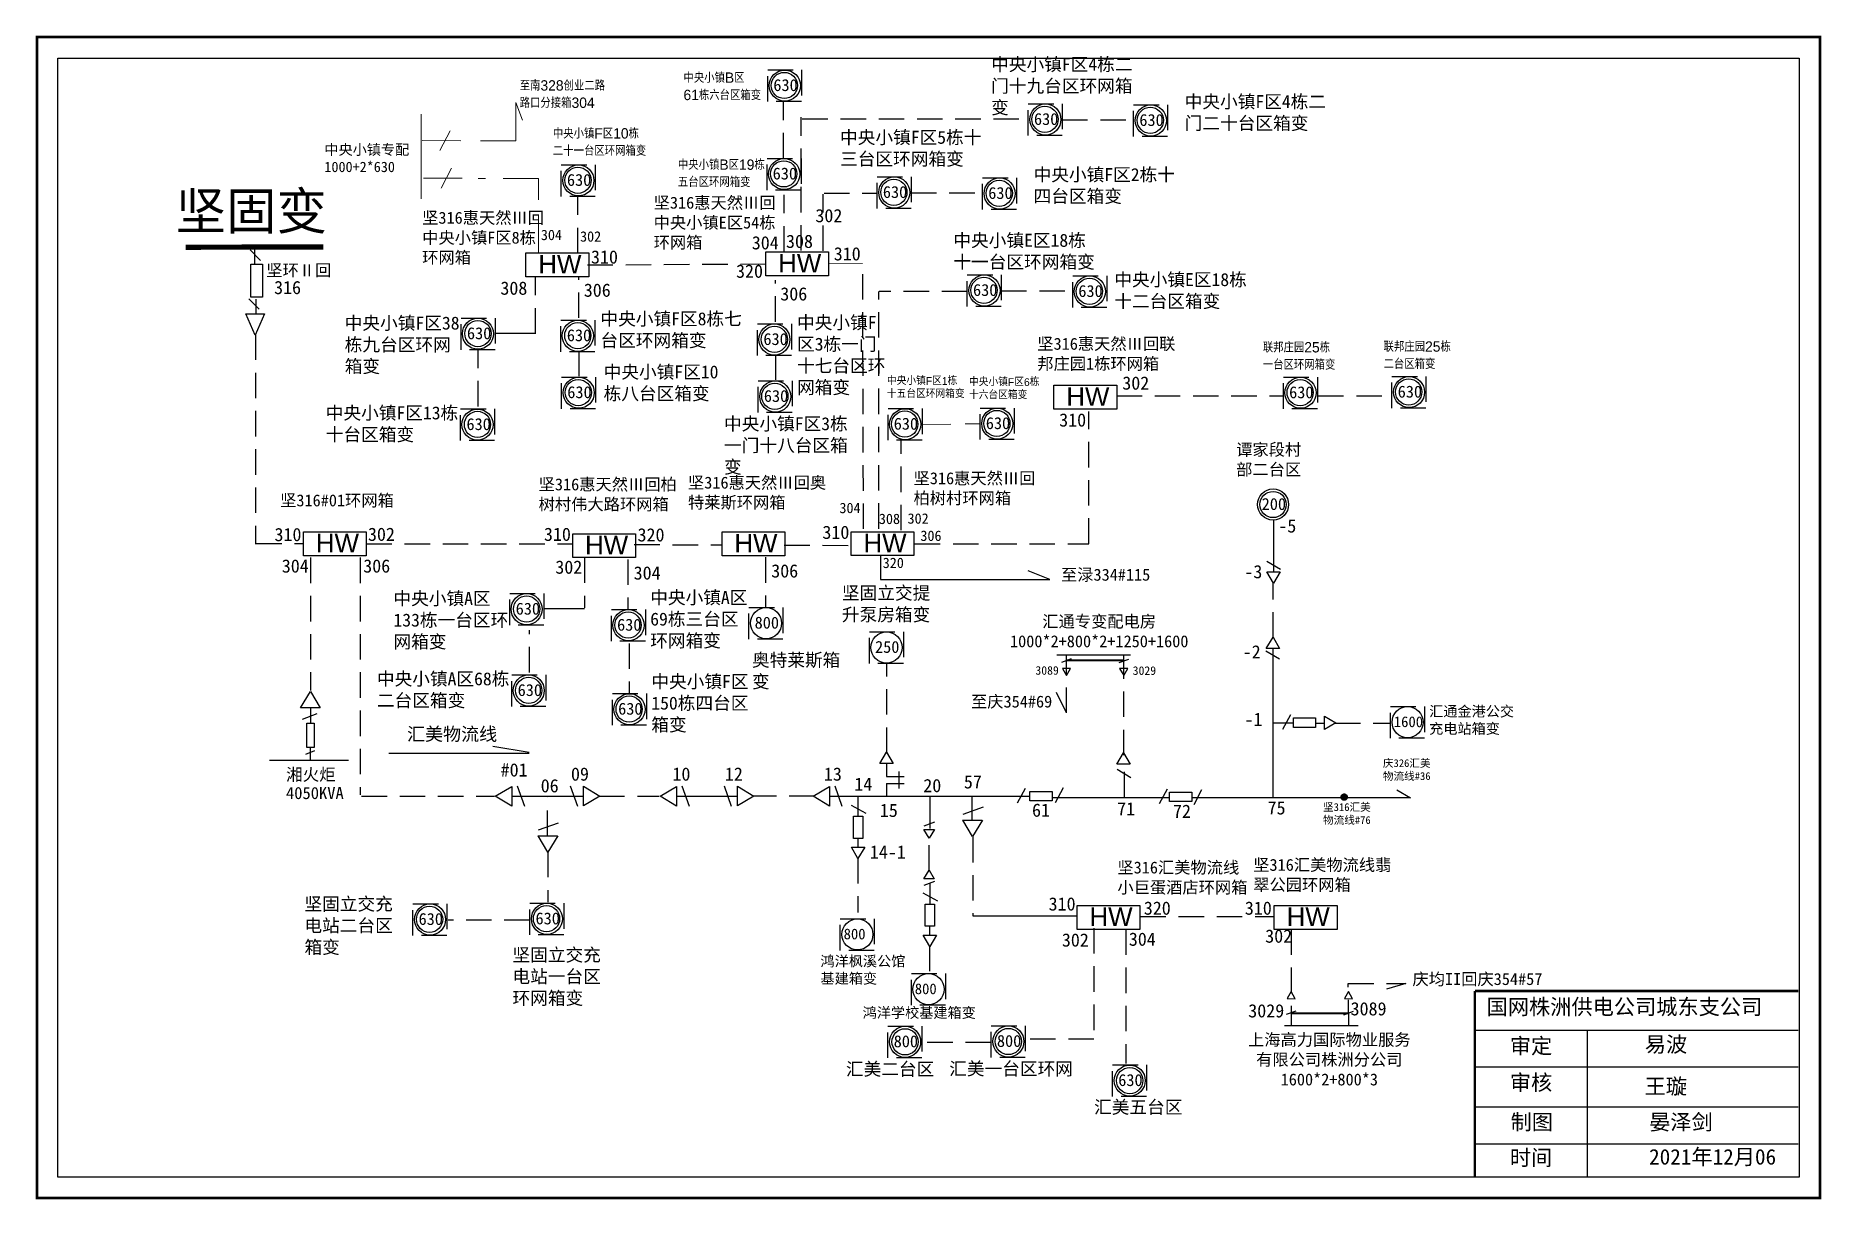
# Model space of a CAD drawing. Extents: x 286 to 630, y 27 to 252.
import ezdxf

# ---------------------------------------------------------------- set-up
doc = ezdxf.new("R2010")
doc.units = 0
doc.header["$LTSCALE"] = 0.774411
doc.linetypes.add('ACAD_ISO02W100', pattern=[15, 12, -3])
doc.linetypes.add('DASHED2', pattern=[9.525, 6.35, -3.175])
doc.layers.get('0').update_dxf_attribs({"linetype": 'CONTINUOUS'})
doc.styles.add('hztxt_txtstyle_1.50_0_0', font='', dxfattribs={"height": 1.5, "bigfont": 'hztxt.shx'})
doc.styles.add('hztxt_txtstyle_2.00_0_0', font='', dxfattribs={"height": 2, "bigfont": 'hztxt.shx'})
doc.styles.add('SimSun_txtstyle_2.00_0_0', font='simsun.ttc', dxfattribs={"height": 2})
doc.styles.add('SimSun_txtstyle_2.30_0_0', font='', dxfattribs={"height": 2.3})
doc.styles.add('SimSun_txtstyle_200.00_0_0200', font='simsun.ttc', dxfattribs={"height": 200})
doc.styles.add('SimSun_txtstyle_3.00_0_0', font='', dxfattribs={"height": 3})
doc.styles.get("Standard").update_dxf_attribs({"font": '', "height": 1.95})
doc.styles.add('字体', font='simkai_0.ttf', dxfattribs={"height": 1.95})
doc.styles.get('hztxt_txtstyle_1.50_0_0').set_extended_font_data('hztxt')
doc.styles.get('hztxt_txtstyle_2.00_0_0').set_extended_font_data('hztxt')
doc.styles.get('SimSun_txtstyle_2.30_0_0').set_extended_font_data('SimSun')
doc.styles.get('SimSun_txtstyle_3.00_0_0').set_extended_font_data('SimSun')
doc.styles.get('Standard').set_extended_font_data('SimSun')

msp = doc.modelspace()

# ---------------------------------------------------------------- hatches: boundary and pattern name
at = {"linetype": 'DASHED2'}
h = msp.add_hatch(color=1, dxfattribs=at)
edge = h.paths.add_edge_path()
edge.add_arc((538.15, 104.66), 0.602, 0, 360)

# ---------------------------------------------------------------- linework, layer by layer
at = {"color": 7, "linetype": 'Continuous', "lineweight": 0, "ltscale": 0.873679}
for p, q in [((378.33, 231.27), (378.33, 238.64)), ((378.33, 238.64), (379.64, 235.23)), ((360.07, 220.07), (360.07, 236.41)), ((367.75, 231.28), (360.24, 231.3)), ((368.01, 224.03), (360.5, 224.04))]:
    msp.add_line(p, q, dxfattribs=at)
at = {"linetype": 'DASHED2'}
for p, q in [((429.98, 227.88), (429.98, 238.82)), ((433.39, 210.08), (433.39, 235.84)), ((390.28, 209.58), (390.28, 220.52)), ((430.13, 209.9), (430.13, 220.84)), ((437.66, 210.03), (437.66, 220.97)), ((382.14, 194.09), (382.14, 205.03)), ((390.5, 197.09), (390.5, 205.11)), ((428.41, 196.37), (428.41, 204.38)), ((328.15, 193.9), (328.15, 153.48)), ((371.09, 180.02), (371.09, 190.96)), ((494.23, 182.05), (526.3, 182.05)), ((533.13, 182.07), (547.58, 182.07)), ((488.91, 153.52), (488.91, 179.03)), ((328.26, 153.56), (337.28, 153.56)), ((349.49, 153.53), (389.17, 153.53)), ((455.31, 153.52), (488.91, 153.52)), ((338.74, 150.86), (338.74, 125.23)), ((348.33, 150.86), (348.33, 105.07)), ((380.96, 128.71), (380.96, 136.89)), ((484.57, 120.89), (482.65, 124.83)), ((536.38, 118.94), (546.94, 118.94)), ((449.89, 108.65), (449.89, 111.15)), ((449.85, 107.3), (453.23, 107.3)), ((449.87, 108.64), (453.25, 108.64)), ((449.89, 104.8), (449.89, 107.3)), ((452.2, 109.62), (452.2, 106.31)), ((348.57, 104.84), (374.21, 104.84)), ((466.5, 96.99), (466.5, 81.77)), ((444.31, 92.93), (444.31, 82.38)), ((498.82, 81.61), (524.46, 81.61)), ((458.15, 75.99), (458.15, 70.71)), ((527.93, 79.15), (527.93, 60.64)), ((539.02, 60.64), (538.93, 68.69)), ((538.93, 68.69), (550.03, 68.69))]:
    msp.add_line(p, q, dxfattribs=at)
at = {"color": 0, "linetype": 'DASHED2'}
for p, q in [((433.61, 235.5), (477.1, 235.5)), ((483.74, 235.3), (497.51, 235.3)), ((437.81, 221.19), (447.94, 221.19)), ((454.58, 221.22), (468.36, 221.22)), ((392.17, 207.33), (426.58, 207.52)), ((445.41, 156.39), (445.25, 207.59)), ((448.4, 156.42), (448.4, 202.22)), ((465.43, 202.22), (448.44, 202.22)), ((471.97, 202.32), (485.75, 202.32)), ((452.69, 156.13), (452.69, 173.37)), ((401.2, 153.38), (418.12, 153.31)), ((430.14, 153.29), (443.07, 153.22)), ((391.61, 150.88), (391.61, 141.15)), ((399.98, 150.52), (399.98, 140.8)), ((426.52, 150.92), (426.52, 141.19)), ((524.46, 135.4), (524.46, 145.96)), ((400.19, 134.32), (400.19, 124.59)), ((484.57, 120.89), (484.57, 132.1)), ((495.62, 112.75), (495.62, 132.03)), ((449.9, 113.2), (449.9, 130.44)), ((495.75, 104.61), (495.75, 111.07)), ((384.47, 97.18), (384.47, 104.61)), ((394.41, 104.84), (406, 104.84)), ((435.98, 104.85), (424.28, 104.85)), ((466.41, 100.21), (466.41, 104.77)), ((458.08, 90.44), (458.08, 96.72)), ((384.52, 94.1), (384.52, 84.37)), ((381.04, 80.94), (365.26, 80.94)), ((489.85, 79.4), (489.85, 57.97)), ((496.02, 79.15), (496.02, 53.24)), ((470.02, 57.32), (456.71, 57.32)), ((489.85, 57.97), (476.54, 57.97))]:
    msp.add_line(p, q, dxfattribs=at)
at = {"color": 7, "linetype": 'DASHED2', "lineweight": 0, "ltscale": 0.873679}
for p, q in [((365.66, 233.22), (363.65, 229.37)), ((365.92, 225.97), (363.91, 222.12))]:
    msp.add_line(p, q, dxfattribs=at)
at = {"color": 7, "linetype": 'DASHED2', "lineweight": 0, "ltscale": 1.386418}
for p, q in [((378.33, 231.27), (370.79, 231.27)), ((382.69, 224.02), (371.05, 224.02)), ((382.69, 209.63), (382.69, 224.02))]:
    msp.add_line(p, q, dxfattribs=at)
at = {"linetype": 'Continuous'}
for p, q in [((329.09, 208.19), (327.08, 210.21)), ((328.85, 198.77), (326.84, 200.79)), ((326.23, 197.9), (329.84, 197.91)), ((328.06, 193.75), (326.23, 197.9)), ((329.84, 197.91), (328.06, 193.75)), ((336.83, 121.87), (338.73, 125.06)), ((338.73, 125.06), (340.6, 121.87)), ((340.6, 121.87), (336.83, 121.87)), ((337.18, 119.7), (339.99, 120.78)), ((338.76, 121.87), (338.76, 118.97)), ((527.79, 120.55), (526.27, 117.7)), ((534.33, 120.27), (536.51, 118.98)), ((534.33, 117.7), (534.33, 120.27)), ((536.51, 118.98), (534.33, 117.7)), ((337.86, 112.93), (339.59, 113.62)), ((445.92, 101.52), (443.07, 103.04)), ((444.35, 92.81), (443.07, 94.99)), ((443.07, 94.99), (445.64, 94.99)), ((445.64, 94.99), (444.35, 92.81)), ((459.76, 84.58), (456.91, 86.1)), ((458.19, 75.87), (456.91, 78.04)), ((456.91, 78.04), (459.48, 78.04)), ((459.48, 78.04), (458.19, 75.87)), ((527.93, 67.16), (527.14, 65.8)), ((527.14, 65.8), (528.72, 65.76)), ((528.72, 65.76), (527.93, 67.16)), ((538.98, 67.16), (538.19, 65.8)), ((538.19, 65.8), (539.77, 65.76)), ((539.77, 65.76), (538.98, 67.16)), ((550.03, 68.69), (546.29, 67.6)), ((528.83, 63.39), (526.97, 62.7)), ((527.9, 63.04), (538.97, 63.04)), ((527.93, 62.92), (539, 62.92)), ((539.9, 63.3), (538.04, 62.61)), ((526.63, 60.59), (540.84, 60.59)), ((563.4, 59.73), (625.76, 59.73)), ((585.04, 59.72), (585.04, 31.39)), ((563.4, 52.63), (625.76, 52.63)), ((563.4, 44.88), (625.76, 44.88)), ((563.4, 37.77), (625.76, 37.77))]:
    msp.add_line(p, q, dxfattribs=at)
at = {"linetype": 'ACAD_ISO02W100'}
msp.add_line((327.99, 207.57), (327.99, 210.72), dxfattribs=at)
at = {"color": 7, "linetype": 'Continuous', "lineweight": 0, "ltscale": 1.969204}
msp.add_line((445.25, 207.59), (438.68, 207.52), dxfattribs=at)
at = {"color": 0, "linetype": 'Continuous'}
for p, q in [((328.17, 200.69), (328.17, 197.89)), ((382.18, 194.1), (374.41, 194.1)), ((390.5, 190.52), (390.5, 185.88)), ((428.42, 189.8), (428.42, 185.15)), ((448.7, 151.3), (448.7, 146.66)), ((481.36, 146.66), (477.18, 148.28)), ((525.87, 148.57), (523.22, 150.14)), ((448.7, 146.66), (481.36, 146.66)), ((524.51, 145.95), (523.23, 148.12)), ((523.23, 148.12), (525.8, 148.12)), ((525.8, 148.12), (524.51, 145.95)), ((391.58, 140.97), (383.82, 140.97)), ((523.12, 133.35), (524.42, 135.52)), ((524.42, 135.52), (525.69, 133.35)), ((496.92, 132.03), (482.71, 132.03)), ((483.65, 130.7), (485.51, 131.39)), ((495.62, 131.08), (484.55, 131.08)), ((495.65, 130.96), (484.58, 130.96)), ((494.72, 130.61), (496.58, 131.3)), ((523.05, 132.9), (525.7, 131.34)), ((525.69, 133.35), (523.12, 133.35)), ((485.36, 129.45), (483.78, 129.49)), ((483.78, 129.49), (484.57, 128.09)), ((484.57, 128.09), (485.36, 129.45)), ((496.41, 129.45), (494.83, 129.49)), ((494.83, 129.49), (495.62, 128.09)), ((495.62, 128.09), (496.41, 129.45)), ((338.65, 114.23), (338.64, 111.79)), ((380.9, 113.26), (373.91, 114.42)), ((330.81, 111.78), (346.04, 111.78)), ((353.83, 113.13), (380.89, 113.13)), ((448.57, 111.14), (449.86, 113.32)), ((451.14, 111.14), (448.57, 111.14)), ((449.86, 113.32), (451.14, 111.14)), ((494.28, 111.01), (495.58, 113.18)), ((496.86, 111.01), (494.28, 111.01)), ((495.58, 113.18), (496.86, 111.01)), ((378.59, 106.81), (379.99, 102.93)), ((388.82, 106.81), (390.22, 102.93)), ((410.39, 106.81), (411.79, 102.93)), ((418.51, 106.81), (419.91, 102.93)), ((439.86, 106.81), (441.26, 102.93)), ((494.36, 110.04), (497.02, 108.47)), ((374.38, 104.83), (377.56, 106.7)), ((377.56, 102.94), (374.38, 104.83)), ((377.56, 106.7), (377.56, 102.94)), ((377.56, 104.86), (391.43, 104.86)), ((391.38, 106.75), (394.57, 104.86)), ((391.38, 102.99), (391.38, 106.75)), ((394.57, 104.86), (391.38, 102.99)), ((406.18, 104.83), (409.36, 106.7)), ((409.36, 102.94), (406.18, 104.83)), ((409.36, 106.7), (409.36, 102.94)), ((409.5, 104.86), (421.07, 104.86)), ((421.08, 106.75), (424.26, 104.86)), ((421.08, 102.99), (421.08, 106.75)), ((424.26, 104.86), (421.08, 102.99)), ((435.69, 104.83), (438.87, 106.7)), ((438.87, 102.94), (435.69, 104.83)), ((438.87, 106.7), (438.87, 102.94)), ((438.87, 104.86), (466.47, 104.86)), ((458.19, 104.76), (458.19, 98.59)), ((476.61, 106.31), (475.09, 103.46)), ((483.95, 106.42), (482.42, 103.57)), ((503.98, 106.2), (502.46, 103.35)), ((510.64, 106.05), (509.12, 103.19)), ((548.32, 106.07), (550.97, 104.51)), ((464.51, 100.22), (468.28, 100.22)), ((468.47, 102.69), (464.59, 101.29)), ((466.46, 97.06), (464.59, 100.24)), ((468.36, 100.24), (466.46, 97.06)), ((382.57, 97.19), (386.34, 97.19)), ((386.53, 99.66), (382.64, 98.26)), ((384.52, 94.03), (382.65, 97.21)), ((386.42, 97.21), (384.52, 94.03)), ((459.13, 99.81), (457.05, 99.06)), ((458.08, 96.72), (457.08, 98.43)), ((457.08, 98.43), (459.1, 98.43)), ((459.1, 98.43), (458.08, 96.72)), ((457.05, 88.88), (458.07, 90.59)), ((458.07, 90.59), (459.07, 88.88)), ((459.07, 88.88), (457.05, 88.88)), ((459.13, 88.36), (457.05, 87.6)), ((466.53, 81.77), (486.6, 81.77))]:
    msp.add_line(p, q, dxfattribs=at)
at = {"color": 7, "linetype": 'DASHED2', "lineweight": 0, "ltscale": 1.131724}
msp.add_line((456.71, 176.56), (467.92, 176.67), dxfattribs=at)
for p, q in [((524.48, 158.2), (524.48, 148.11)), ((524.44, 104.71), (524.44, 133.36)), ((524.45, 118.98), (528.36, 118.98)), ((532.6, 118.92), (534.31, 118.92)), ((444.35, 104.87), (444.35, 100.95)), ((444.29, 96.72), (444.29, 95.01)), ((458.19, 87.92), (458.19, 84.01)), ((458.13, 79.78), (458.13, 78.06))]:
    msp.add_line(p, q)
at = {"color": 0}
for p, q in [((466.46, 104.87), (477.47, 104.87)), ((481.79, 104.61), (504.46, 104.61)), ((508.8, 104.61), (550.92, 104.61))]:
    msp.add_line(p, q, dxfattribs=at)
at = {"linetype": 'Continuous', "const_width": 0.5}
msp.add_lwpolyline([(285.97, 251.29), (629.94, 251.29), (629.94, 27.32), (285.97, 27.32)], close=True, dxfattribs=at)
at = {"linetype": 'Continuous'}
for points in [[(290.01, 247.24), (625.9, 247.24), (625.9, 31.37), (290.01, 31.37)], [(329.49, 207.47), (329.49, 201.09), (327.22, 201.09), (327.22, 207.47)], [(338.05, 118.92), (339.44, 118.92), (339.44, 114.23), (338.05, 114.23)]]:
    msp.add_lwpolyline(points, close=True, dxfattribs=at)
at = {"linetype": 'DASHED2'}
for points in [[(426.93, 244.93), (433.48, 244.93), (433.48, 238.82), (426.93, 238.82)], [(477.21, 238.4), (483.77, 238.4), (483.77, 232.29), (477.21, 232.29)], [(497.53, 238.21), (504.09, 238.21), (504.09, 232.1), (497.53, 232.1)], [(426.8, 227.88), (433.36, 227.88), (433.36, 221.77), (426.8, 221.77)], [(387.11, 226.65), (393.67, 226.65), (393.67, 220.54), (387.11, 220.54)], [(448.05, 224.32), (454.61, 224.32), (454.61, 218.21), (448.05, 218.21)], [(468.38, 224.12), (474.94, 224.12), (474.94, 218.02), (468.38, 218.02)], [(465.44, 205.41), (472, 205.41), (472, 199.3), (465.44, 199.3)], [(485.77, 205.22), (492.33, 205.22), (492.33, 199.11), (485.77, 199.11)], [(367.77, 197.07), (374.33, 197.07), (374.33, 190.96), (367.77, 190.96)], [(387.05, 196.68), (393.61, 196.68), (393.61, 190.57), (387.05, 190.57)], [(424.96, 195.95), (431.52, 195.95), (431.52, 189.84), (424.96, 189.84)], [(387.18, 185.69), (393.74, 185.69), (393.74, 179.58), (387.18, 179.58)], [(425.09, 184.97), (431.65, 184.97), (431.65, 178.86), (425.09, 178.86)], [(526.43, 185.68), (532.99, 185.68), (532.99, 179.57), (526.43, 179.57)], [(547.37, 185.81), (553.93, 185.81), (553.93, 179.7), (547.37, 179.7)], [(367.69, 179.54), (374.25, 179.54), (374.25, 173.43), (367.69, 173.43)], [(450.15, 179.61), (456.71, 179.61), (456.71, 173.5), (450.15, 173.5)], [(467.92, 179.72), (474.48, 179.72), (474.48, 173.62), (467.92, 173.62)], [(377.18, 143.94), (383.74, 143.94), (383.74, 137.83), (377.18, 137.83)], [(377.56, 128.24), (384.12, 128.24), (384.12, 122.13), (377.56, 122.13)]]:
    msp.add_lwpolyline(points, close=True, dxfattribs=at)
at = {"linetype": 'Continuous'}
for points, const_width in [([(341.18, 210.77), (314.65, 210.74)], 1.02), ([(563.36, 67.23), (563.36, 31.51)], 0.5), ([(563.4, 67.23), (625.76, 67.23)], 0.5)]:
    msp.add_lwpolyline(points, dxfattribs=dict(at, const_width=const_width))
at = {"color": 0, "linetype": 'Continuous'}
for points in [[(380.3, 209.63), (392.4, 209.63), (392.4, 205.02), (380.3, 205.02)], [(426.58, 209.83), (438.68, 209.83), (438.68, 205.22), (426.58, 205.22)], [(482.15, 184.12), (494.26, 184.12), (494.26, 179.51), (482.15, 179.51)], [(337.38, 155.83), (349.49, 155.83), (349.49, 151.22), (337.38, 151.22)], [(389.31, 155.47), (401.41, 155.47), (401.41, 150.86), (389.31, 150.86)], [(418.12, 155.81), (430.22, 155.81), (430.22, 151.2), (418.12, 151.2)], [(443.02, 155.85), (455.13, 155.85), (455.13, 151.24), (443.02, 151.24)], [(486.62, 83.76), (498.73, 83.76), (498.73, 79.15), (486.62, 79.15)], [(524.67, 83.76), (536.77, 83.76), (536.77, 79.15), (524.67, 79.15)]]:
    msp.add_lwpolyline(points, close=True, dxfattribs=at)
at = {"color": 0, "linetype": 'DASHED2'}
for points in [[(423.32, 141.23), (429.88, 141.23), (429.88, 135.13), (423.32, 135.13)], [(396.77, 140.84), (403.33, 140.84), (403.33, 134.73), (396.77, 134.73)], [(446.55, 136.54), (453.11, 136.54), (453.11, 130.44), (446.55, 130.44)], [(396.98, 124.63), (403.54, 124.63), (403.54, 118.52), (396.98, 118.52)], [(547.08, 122.13), (553.64, 122.13), (553.64, 116.02), (547.08, 116.02)], [(358.49, 84.07), (365.04, 84.07), (365.04, 77.96), (358.49, 77.96)], [(381.04, 84.19), (387.6, 84.19), (387.6, 78.08), (381.04, 78.08)], [(440.94, 81.19), (447.5, 81.19), (447.5, 75.08), (440.94, 75.08)], [(454.66, 70.62), (461.22, 70.62), (461.22, 64.51), (454.66, 64.51)], [(450.14, 60.47), (456.69, 60.47), (456.69, 54.36), (450.14, 54.36)], [(470.06, 60.54), (476.62, 60.54), (476.62, 54.43), (470.06, 54.43)], [(493.47, 52.99), (500.03, 52.99), (500.03, 46.88), (493.47, 46.88)]]:
    msp.add_lwpolyline(points, close=True, dxfattribs=at)
for points in [[(528.35, 119.92), (532.62, 119.92), (532.62, 118.09), (528.35, 118.09)], [(445.29, 100.96), (445.29, 96.7), (443.46, 96.7), (443.46, 100.96)], [(459.13, 84.02), (459.13, 79.76), (457.3, 79.76), (457.3, 84.02)]]:
    msp.add_lwpolyline(points, close=True)
at = {"color": 0}
for points in [[(477.53, 105.74), (481.79, 105.74), (481.79, 103.91), (477.53, 103.91)], [(504.48, 105.62), (508.74, 105.62), (508.74, 103.79), (504.48, 103.79)]]:
    msp.add_lwpolyline(points, close=True, dxfattribs=at)
at = {"linetype": 'ByBlock'}
for centre in [(430.23, 241.91), (480.51, 235.38), (500.84, 235.18), (430.1, 224.86), (390.41, 223.63), (451.36, 221.3), (471.68, 221.1), (468.75, 202.39), (489.07, 202.2), (371.03, 194.05), (390.3, 193.65), (428.22, 192.93), (390.48, 182.67), (428.4, 181.94), (529.73, 182.66), (550.67, 182.79), (370.94, 176.52), (453.45, 176.59), (471.22, 176.7), (380.43, 140.92), (380.82, 125.22)]:
    msp.add_circle(centre, 3, dxfattribs=at)
for centre in [(430.14, 241.94), (480.42, 235.41), (500.75, 235.22), (430.02, 224.89), (390.33, 223.66), (451.27, 221.33), (471.6, 221.14), (468.66, 202.43), (488.99, 202.23), (371.03, 194.08), (390.3, 193.68), (428.22, 192.96), (390.39, 182.7), (428.31, 181.98), (529.65, 182.69), (550.59, 182.82), (453.37, 176.62), (471.14, 176.74), (370.94, 176.55), (380.43, 140.95), (380.82, 125.25)]:
    msp.add_circle(centre, 2.53)
at = {"color": 0, "linetype": 'ByBlock'}
for centre in [(524.43, 161.1), (400.08, 137.82), (426.62, 138.21), (449.85, 133.52), (400.28, 121.61), (550.38, 119.11), (361.79, 81.05), (384.34, 81.17), (444.24, 78.17), (457.96, 67.6), (453.44, 57.45), (473.36, 57.51), (496.77, 49.97)]:
    msp.add_circle(centre, 3, dxfattribs=at)
at = {"color": 0}
for centre in [(524.43, 161.1), (399.99, 137.85), (400.2, 121.64), (361.7, 81.08), (384.26, 81.2), (453.44, 57.45), (473.36, 57.51), (496.77, 49.97)]:
    msp.add_circle(centre, 2.53, dxfattribs=at)
at = {"color": 1, "linetype": 'DASHED2'}
msp.add_circle((538.15, 104.66), 0.602, dxfattribs=at)

# ---------------------------------------------------------------- texts
at = {"color": 7, "linetype": 'ByBlock', "attachment_point": 1}
for s, insert, char_height, width, style in [('中央小镇B区^M^J61栋六台区箱变', (410.68, 244.45), 2, 25.9836, 'hztxt_txtstyle_2.00_0_0'), ('中央小镇F区10栋^M^J二十一台区环网箱变', (385.49, 233.7), 2, 27.6034, 'hztxt_txtstyle_2.00_0_0'), ('中央小镇B区19栋^M^J五台区环网箱变', (409.61, 227.67), 2, 27.6034, 'hztxt_txtstyle_2.00_0_0'), ('中央小镇F区1栋^M^J十五台区环网箱变', (449.93, 185.69), 1.5, 27.6034, 'hztxt_txtstyle_1.50_0_0'), ('中央小镇F区6栋^M^J十六台区箱变', (465.77, 185.46), 1.5, 27.6034, 'hztxt_txtstyle_1.50_0_0')]:
    msp.add_mtext(s, dxfattribs=dict(at, insert=insert, char_height=char_height, width=width, style=style))
at = {"color": 0, "linetype": 'ByBlock', "attachment_point": 1, "style": '字体'}
for s, insert, char_height, width in [('中央小镇F区4栋二门十九台区环网箱变', (470.04, 247.27), 2.5, 27.6034), ('中央小镇F区4栋二门二十台区箱变', (507.38, 240.08), 2.5, 27.6034), ('中央小镇F区5栋十三台区环网箱变', (440.89, 233.19), 2.5, 27.6034), ('中央小镇F区2栋十四台区箱变', (478.23, 226), 2.5, 27.6034), ('中央小镇E区18栋十一台区环网箱变', (462.75, 213.32), 2.5, 27.6034), ('中央小镇E区18栋十二台区箱变', (493.8, 205.74), 2.5, 27.6034), ('中央小镇F区38栋九台区环网箱变', (345.33, 197.36), 2.5, 22.4371), ('中央小镇F区8栋七台区环网箱变', (394.67, 198.18), 2.5, 27.6034), ('中央小镇F区3栋一门十七台区环网箱变', (432.59, 197.46), 2.5, 17.2076), ('中央小镇F区10栋八台区箱变', (395.28, 187.93), 2.5, 22.4371), ('中央小镇F区13栋十台区箱变', (341.67, 180.03), 2.5, 27.6034), ('中央小镇F区3栋一门十八台区箱变', (418.51, 177.94), 2.5, 26.1418), ('中央小镇A区69栋三台区环网箱变', (404.27, 144.42), 2.5, 18.8365), ('坚固立交提升泵房箱变', (441.25, 145.29), 2.5, 18.8365), ('中央小镇A区133栋一台区环网箱变', (354.73, 144.23), 2.5, 22.4371), ('奥特莱斯箱变', (423.9, 132.36), 2.5, 18.8365), ('中央小镇A区68栋二台区箱变', (351.54, 128.73), 2.5, 27.6034), ('中央小镇F区150栋四台区箱变', (404.48, 128.21), 2.5, 18.8365), ('汇通金港公交充电站箱变', (554.55, 122.21), 2, 17.451), ('坚固立交充电站二台区箱变', (337.56, 85.3), 2.5, 18.8365), ('坚固立交充电站一台区环网箱变', (377.7, 75.47), 2.5, 18.8365), ('鸿洋枫溪公馆基建箱变', (437.12, 74.01), 2, 17.451), ('鸿洋学校基建箱变', (445.26, 64.08), 2, 25.5809), ('汇美二台区', (442.03, 53.45), 2.5, 18.8365), ('汇美一台区环网', (461.95, 53.52), 2.5, 23.255), ('汇美五台区', (489.9, 46.11), 2.5, 18.8365)]:
    msp.add_mtext(s, dxfattribs=dict(at, insert=insert, char_height=char_height, width=width))
at = {"color": 4, "linetype": 'Continuous', "lineweight": 0, "ltscale": 1.651697, "true_color": 0x00ffff, "insert": (379.09, 242.95), "char_height": 2, "attachment_point": 1, "style": 'hztxt_txtstyle_2.00_0_0'}
msp.add_mtext('至南328创业二路^M^J路口分接箱304', dxfattribs=at)
at = {"linetype": 'ByBlock', "char_height": 2.3, "width": 2.9033, "attachment_point": 1, "rotation": 359.7977}
for insert in [(428.03, 243.17), (478.31, 236.63), (498.64, 236.44), (388.21, 224.88), (427.9, 226.11), (449.16, 222.55), (469.49, 222.36), (466.55, 203.65), (486.87, 203.45), (368.92, 195.3), (388.19, 194.91), (426.11, 194.18), (388.28, 183.93), (426.2, 183.2), (527.53, 183.91), (548.48, 184.04), (368.83, 177.77), (451.25, 177.85), (469.02, 177.96), (378.32, 142.17), (378.7, 126.47)]:
    msp.add_mtext('630', dxfattribs=dict(at, insert=insert))
at = {"color": 7, "linetype": 'Continuous', "lineweight": 0, "ltscale": 1.651697, "insert": (341.41, 230.57), "char_height": 2, "attachment_point": 1, "style": 'SimSun_txtstyle_200.00_0_0200'}
msp.add_mtext('中央小镇专配^M^J1000+2*630', dxfattribs=at)
at = {"linetype": 'Continuous', "attachment_point": 1}
for s, insert, char_height, width, style in [('坚固变', (312.69, 221.3), 7.14, 37.0929, '字体'), ('320', (449.12, 150.85), 2, 13.7716, 'SimSun_txtstyle_2.00_0_0'), ('国网株洲供电公司城东支公司', (565.62, 65.71), 3, 82.0179, '字体'), ('审定', (570.1, 58.17), 3, 23.4615, '字体'), ('易波', (596.15, 58.48), 3, 33.0539, '字体'), ('审核', (570.1, 51.11), 3, 23.4615, '字体'), ('王璇', (596.1, 50.38), 3, 23.4615, '字体'), ('制图', (570.26, 43.48), 3, 23.4615, '字体'), ('晏泽剑', (596.98, 43.48), 3, 23.4615, '字体'), ('时间', (570.1, 36.6), 3, 23.4615, '字体'), ('2021年12月06', (596.97, 36.77), 3, 26.9345, 'SimSun_txtstyle_3.00_0_0')]:
    msp.add_mtext(s, dxfattribs=dict(at, insert=insert, char_height=char_height, width=width, style=style))
at = {"color": 7, "linetype": 'Continuous', "attachment_point": 1}
for s, insert, char_height, width, style in [('坚316惠天然Ⅲ回中央小镇E区54栋环网箱', (404.93, 220.48), 2.3, 24.0567, 'SimSun_txtstyle_2.30_0_0'), ('坚316惠天然Ⅲ回中央小镇F区8栋环网箱', (360.27, 217.57), 2.3, 24.0567, 'SimSun_txtstyle_2.30_0_0'), ('304', (383.17, 214.11), 2, 13.7716, 'SimSun_txtstyle_2.00_0_0'), ('302', (390.73, 213.81), 2, 13.7716, 'SimSun_txtstyle_2.00_0_0'), ('联邦庄园25栋^M^J一台区环网箱变', (522.45, 192.44), 2, 28.5441, 'hztxt_txtstyle_2.00_0_0'), ('联邦庄园25栋^M^J二台区箱变', (545.75, 192.58), 2, 28.5441, 'hztxt_txtstyle_2.00_0_0'), ('304', (440.77, 161.44), 2, 13.7716, 'SimSun_txtstyle_2.00_0_0'), ('308', (448.38, 159.34), 2, 13.7716, 'SimSun_txtstyle_2.00_0_0'), ('302', (453.91, 159.4), 2, 13.7716, 'SimSun_txtstyle_2.00_0_0'), ('306', (456.39, 156.08), 2, 13.7716, 'SimSun_txtstyle_2.00_0_0')]:
    msp.add_mtext(s, dxfattribs=dict(at, insert=insert, char_height=char_height, width=width, style=style))
at = {"color": 0, "linetype": 'Continuous', "attachment_point": 1}
for s, insert, char_height, width in [('302', (436.13, 218.11), 2.55, 13.7716), ('304', (423.86, 212.87), 2.55, 13.7716), ('308', (430.46, 213.15), 2.55, 13.7716), ('316', (331.7, 204.24), 2.55, 13.7716), ('308', (375.36, 204.12), 2.55, 13.7716), ('306', (391.45, 203.73), 2.55, 13.7716), ('306', (429.36, 203.01), 2.55, 13.7716), ('302', (495.34, 185.81), 2.55, 13.7716), ('310', (331.78, 156.59), 2.55, 13.7716), ('302', (349.81, 156.64), 2.55, 13.7716), ('310', (383.76, 156.64), 2.55, 13.7716), ('320', (401.82, 156.53), 2.55, 13.7716), ('-5', (525.44, 158.25), 2.55, 13.7716), ('304', (333.19, 150.52), 2.55, 13.7716), ('306', (348.9, 150.52), 2.55, 13.7716), ('302', (385.96, 150.3), 2.55, 13.7716), ('304', (401.07, 149.18), 2.55, 13.7716), ('306', (427.61, 149.57), 2.55, 13.7716), ('-3', (518.89, 149.42), 2.55, 13.7716), ('-2', (518.57, 133.95), 2.55, 13.7716), ('3089', (478.58, 129.93), 1.658, 9.253), ('3029', (497.35, 129.89), 1.658, 9.253), ('汇美物流线', (357.35, 118.1), 2.55, 22.0731), ('#01', (375.41, 111.18), 2.55, 24.3278), ('09', (388.98, 110.38), 2.55, 13.7716), ('10', (408.55, 110.38), 2.55, 13.7716), ('12', (418.67, 110.38), 2.55, 13.7716), ('13', (437.77, 110.38), 2.55, 13.7716), ('庆326汇美物流线#36', (545.62, 111.96), 1.5, 9.4933), ('06', (383.14, 108.13), 2.55, 13.7716), ('14', (443.64, 108.42), 2.55, 13.7716), ('20', (456.95, 108.16), 2.55, 13.7716), ('57', (464.78, 108.88), 2.55, 13.7716), ('61', (477.93, 103.42), 2.55, 13.7716), ('71', (494.35, 103.68), 2.55, 13.7716), ('75', (523.37, 103.86), 2.55, 13.7716), ('坚316汇美物流线#76', (534.07, 103.48), 1.5, 9.4933), ('15', (448.57, 103.38), 2.55, 13.7716), ('72', (505.12, 103.21), 2.55, 13.7716), ('14-1', (446.64, 95.34), 2.55, 13.7716), ('310', (481.12, 85.33), 2.55, 13.7716), ('320', (499.49, 84.52), 2.55, 13.7716), ('310', (518.98, 84.52), 2.55, 13.7716), ('302', (483.68, 78.37), 2.55, 13.7716), ('304', (496.6, 78.53), 2.55, 13.7716), ('302', (522.91, 79.12), 2.55, 13.7716), ('3029', (519.64, 64.71), 2.55, 14.2317), ('3089', (539.38, 65.1), 2.55, 14.2317)]:
    msp.add_mtext(s, dxfattribs=dict(at, insert=insert, char_height=char_height, width=width))
at = {"linetype": 'Continuous', "char_height": 2.55, "width": 13.7716, "attachment_point": 1}
for s, insert in [('310', (439.67, 210.74)), ('310', (392.84, 210.13)), ('320', (420.82, 207.39)), ('310', (483.16, 178.69)), ('310', (437.48, 157.02)), ('-1', (518.91, 120.94))]:
    msp.add_mtext(s, dxfattribs=dict(at, insert=insert))
at = {"color": 0, "linetype": 'Continuous', "style": '字体'}
for s, insert, char_height, width, attachment_point in [('坚环Ⅱ回', (330.2, 207.45), 2.3, 13.1914, 1), ('{\\fArial|b0|i0|c0|p32;HW}', (382.68, 209.24), 3.5721, 16.7785, 1), ('{\\fArial|b0|i0|c0|p32;HW}', (428.96, 209.44), 3.5721, 16.7785, 1), ('坚316惠天然Ⅲ回联邦庄园1栋环网箱', (478.94, 193.26), 2.3, 28.5441, 1), ('{\\fArial|b0|i0|c0|p32;HW}', (484.54, 183.73), 3.5721, 16.7785, 1), ('谭家段村部二台区', (517.31, 172.85), 2.3, 15.4743, 1), ('坚316惠天然Ⅲ回柏树村伟大路环网箱', (382.74, 166.14), 2.3, 28.5455, 1), ('坚316惠天然Ⅲ回奥特莱斯环网箱', (411.55, 166.48), 2.3, 28.5455, 1), ('坚316惠天然Ⅲ回柏树村环网箱', (455.07, 167.32), 2.3, 24.0567, 1), ('坚316#01环网箱', (332.87, 163.05), 2.3, 24.3922, 1), ('{\\fArial|b0|i0|c0|p32;HW}', (339.77, 155.45), 3.5721, 16.7785, 1), ('{\\fArial|b0|i0|c0|p32;HW}', (391.69, 155.08), 3.5721, 16.7785, 1), ('{\\fArial|b0|i0|c0|p32;HW}', (420.5, 155.43), 3.5721, 16.7785, 1), ('{\\fArial|b0|i0|c0|p32;HW}', (445.41, 155.47), 3.5721, 16.7785, 1), ('至渌334#115', (483.51, 148.71), 2.3, 24.0567, 1), ('汇通专变配电房1000*2+800*2+1250+1600', (490.89, 139.7), 2.3, 26.518, 2), ('至庆354#69', (466.16, 124.24), 2.3, 22.9524, 1), ('坚316汇美物流线翡翠公园环网箱', (520.6, 92.74), 2.3, 26.8138, 1), ('坚316汇美物流线小巨蛋酒店环网箱', (494.39, 92.23), 2.3, 25.8484, 1), ('{\\fArial|b0|i0|c0|p32;HW}', (489.01, 83.38), 3.5721, 16.7785, 1), ('{\\fArial|b0|i0|c0|p32;HW}', (527.05, 83.38), 3.5721, 16.7785, 1), ('庆均II回庆354#57', (551.32, 70.71), 2.3, 26.4953, 1), ('上海高力国际物业服务\\P有限公司株洲分公司\\P1600*2+800*3', (535.28, 59.01), 2.3, 64.7606, 2)]:
    msp.add_mtext(s, dxfattribs=dict(at, insert=insert, char_height=char_height, width=width, attachment_point=attachment_point))
at = {"color": 0, "linetype": 'ByBlock', "attachment_point": 1, "rotation": 359.7977}
for s, insert, char_height, width in [('200', (522.24, 162.36), 2.3, 4.9053), ('630', (397.88, 139.07), 2.3, 2.9033), ('250', (447.65, 134.79), 2.3, 4.9053), ('630', (398.09, 122.87), 2.3, 2.9033), ('1600', (547.73, 120.24), 2.07, 4.4148), ('630', (359.59, 82.31), 2.3, 2.9033), ('630', (382.15, 82.42), 2.3, 2.9033), ('800', (441.59, 79.3), 2.07, 4.4148), ('800', (455.31, 68.72), 2.07, 4.4148), ('800', (451.24, 58.71), 2.3, 4.9053), ('800', (471.16, 58.78), 2.3, 4.9053), ('630', (494.57, 51.23), 2.3, 4.9053)]:
    msp.add_mtext(s, dxfattribs=dict(at, insert=insert, char_height=char_height, width=width))
at = {"color": 7, "linetype": 'ByBlock', "insert": (424.42, 139.47), "char_height": 2.3, "width": 2.9033, "attachment_point": 1, "rotation": 359.7977, "style": 'SimSun_txtstyle_2.30_0_0'}
msp.add_mtext('800', dxfattribs=at)
at = {"color": 7, "char_height": 2.34, "width": 21.9145, "attachment_point": 1, "style": '字体'}
for s, insert in [('湘火炬', (334.02, 110.18)), ('{\\fSimSun|b0|i0|c134|p2;4050KVA}', (334, 106.62))]:
    msp.add_mtext(s, dxfattribs=dict(at, insert=insert))

doc.saveas('drawing.dxf')
